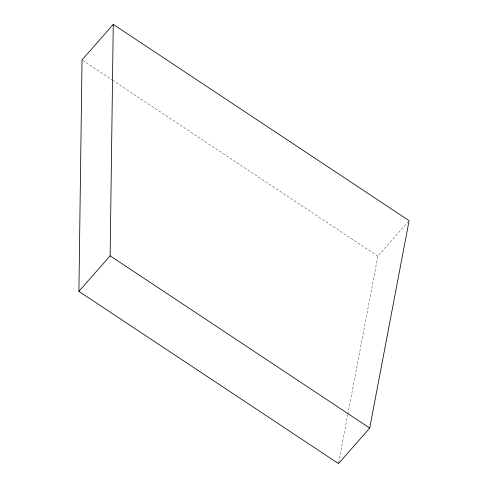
<?xml version="1.0" encoding="UTF-8"?>
<svg xmlns="http://www.w3.org/2000/svg" width="488" height="488" viewBox="0 0 488 488"><rect width="100%" height="100%" fill="white"/><g stroke="black" fill="none" stroke-linecap="round" stroke-linejoin="round"><path stroke-width="0.37" stroke-dasharray="2.44 1.83" d="M338.623 462.85L347.718 414.934M347.865 414.19L377.858 256.218L408.096 221.82M82.667 60.347L111.868 79.727M112.502 80.148L377.858 256.218"/><path stroke-width="0.73" d="M78.91 291.366L82.033 59.926L113.265 24.4L409.09 220.692L369.709 428.074L338.483 463.6L78.91 291.366L110.142 255.834L113.265 24.4M110.142 255.834L369.709 428.074"/></g></svg>
